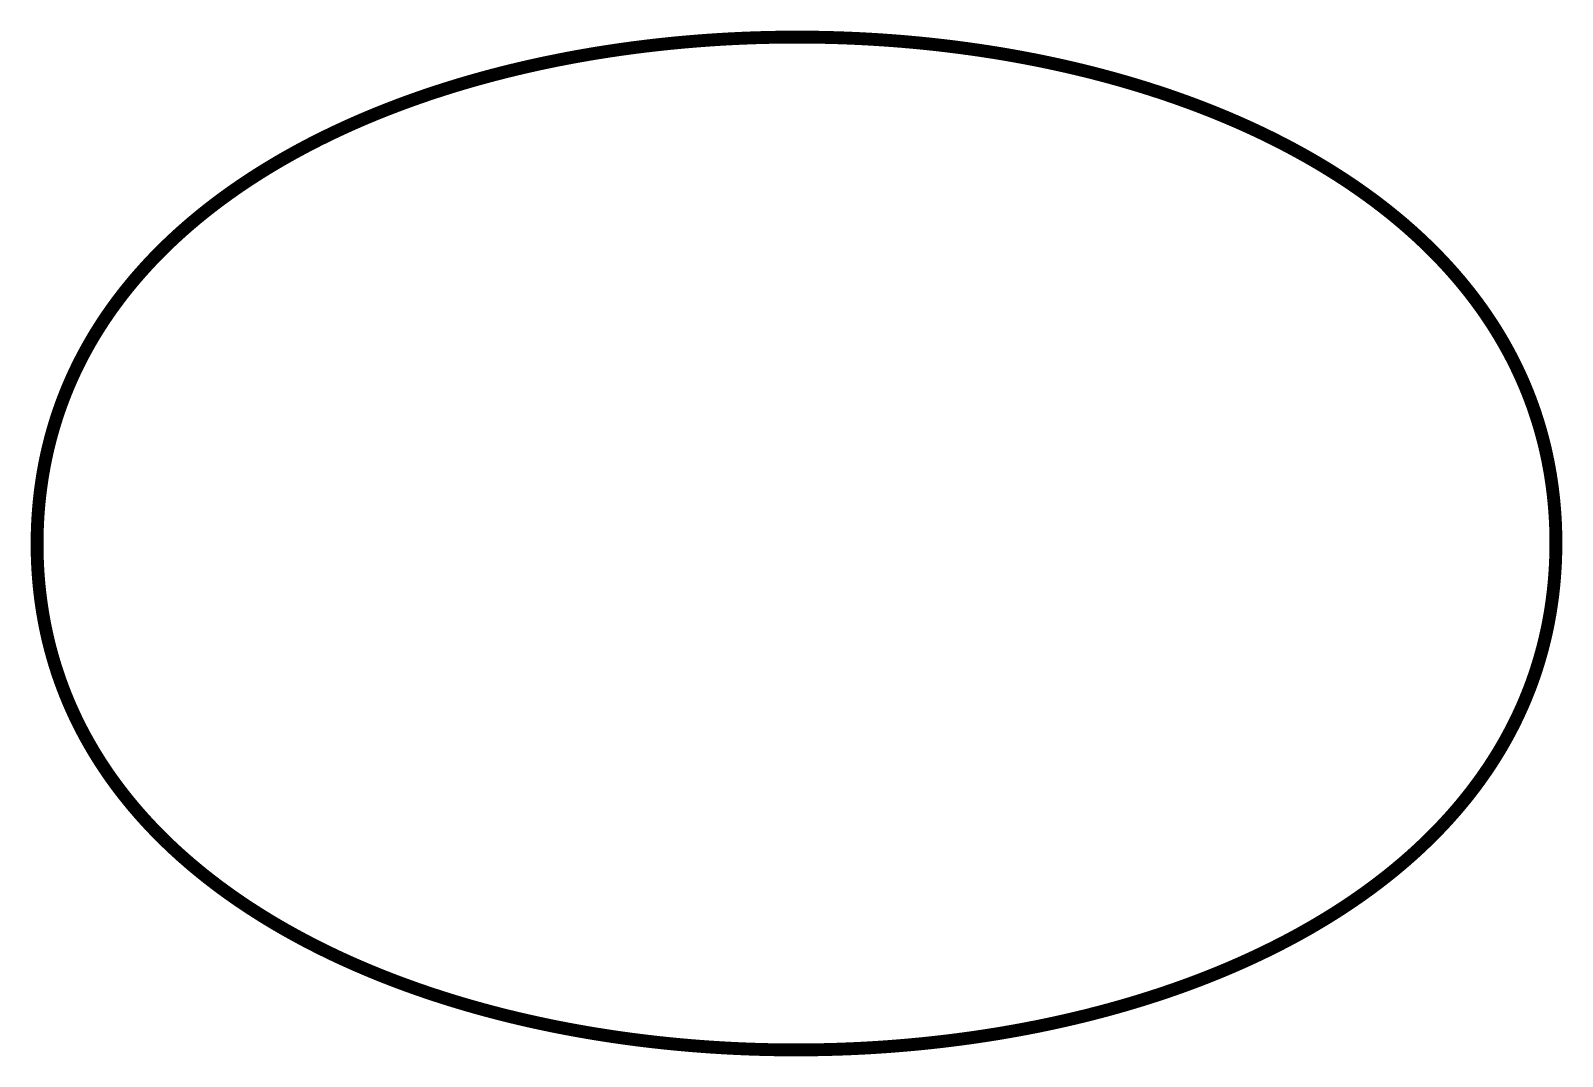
# Model space of a CAD drawing. Extents: x 0.05 to 1.23, y 0.05 to 0.84.
import ezdxf

# ---------------------------------------------------------------- set-up
doc = ezdxf.new("R2010")
doc.units = 0
doc.header["$LTSCALE"] = 0.166667
doc.layers.add('FOREGROUND', color=7, linetype='CONTINUOUS')

msp = doc.modelspace()

# ---------------------------------------------------------------- linework, layer by layer
at = {"layer": 'FOREGROUND', "linetype": 'CONTINUOUS', "const_width": 0.01}
msp.add_lwpolyline([(1.23, 0.445), (1.229956, 0.45052), (1.229824, 0.456001), (1.229607, 0.461443), (1.229303, 0.466847), (1.228914, 0.472211), (1.228441, 0.477536), (1.227884, 0.482822), (1.227243, 0.488069), (1.22652, 0.493277), (1.225714, 0.498446), (1.224827, 0.503576), (1.223859, 0.508667), (1.222811, 0.513719), (1.221683, 0.518732), (1.220476, 0.523706), (1.219191, 0.528641), (1.217828, 0.533537), (1.216387, 0.538394), (1.21487, 0.543212), (1.213278, 0.547991), (1.211609, 0.552731), (1.209867, 0.557432), (1.20805, 0.562094), (1.206159, 0.566717), (1.204196, 0.571301), (1.20216, 0.575846), (1.200053, 0.580352), (1.197875, 0.584819), (1.195626, 0.589247), (1.193308, 0.593635), (1.19092, 0.597985), (1.188464, 0.602296), (1.18594, 0.606568), (1.183349, 0.610801), (1.180691, 0.614995), (1.177966, 0.619149), (1.175177, 0.623265), (1.172322, 0.627342), (1.169404, 0.63138), (1.166421, 0.635379), (1.163376, 0.639338), (1.160268, 0.643259), (1.157099, 0.647141), (1.153868, 0.650984), (1.150577, 0.654787), (1.147226, 0.658552), (1.143816, 0.662278), (1.140347, 0.665965), (1.13682, 0.669612), (1.133236, 0.673221), (1.129594, 0.676791), (1.125897, 0.680321), (1.122144, 0.683813), (1.118336, 0.687266), (1.114473, 0.690679), (1.110557, 0.694054), (1.106588, 0.69739), (1.102566, 0.700686), (1.098493, 0.703944), (1.094368, 0.707162), (1.090192, 0.710342), (1.085967, 0.713482), (1.081692, 0.716584), (1.077368, 0.719647), (1.072996, 0.72267), (1.068576, 0.725655), (1.06411, 0.7286), (1.059597, 0.731507), (1.055038, 0.734374), (1.050435, 0.737203), (1.045787, 0.739992), (1.041095, 0.742743), (1.036359, 0.745454), (1.031582, 0.748126), (1.026762, 0.75076), (1.021901, 0.753354), (1.016998, 0.75591), (1.012056, 0.758426), (1.007075, 0.760904), (1.002054, 0.763342), (0.996995, 0.765741), (0.991898, 0.768102), (0.986765, 0.770423), (0.981594, 0.772705), (0.976388, 0.774949), (0.971147, 0.777153), (0.965871, 0.779318), (0.960561, 0.781445), (0.955218, 0.783532), (0.949842, 0.78558), (0.944434, 0.787589), (0.938994, 0.78956), (0.933524, 0.791491), (0.928023, 0.793383), (0.922493, 0.795236), (0.916933, 0.797051), (0.911345, 0.798826), (0.905729, 0.800562), (0.900086, 0.802259), (0.894417, 0.803917), (0.888721, 0.805536), (0.883, 0.807117), (0.877255, 0.808658), (0.871485, 0.81016), (0.865692, 0.811623), (0.859876, 0.813047), (0.854037, 0.814432), (0.848177, 0.815778), (0.842296, 0.817085), (0.836395, 0.818353), (0.830474, 0.819582), (0.824533, 0.820772), (0.818574, 0.821923), (0.812597, 0.823036), (0.806603, 0.824109), (0.800592, 0.825143), (0.794565, 0.826137), (0.788523, 0.827093), (0.782465, 0.82801), (0.776394, 0.828888), (0.770308, 0.829727), (0.76421, 0.830527), (0.7581, 0.831288), (0.751977, 0.83201), (0.745844, 0.832693), (0.739699, 0.833337), (0.733545, 0.833942), (0.727382, 0.834508), (0.72121, 0.835034), (0.71503, 0.835522), (0.708843, 0.835971), (0.702648, 0.836381), (0.696448, 0.836752), (0.690241, 0.837083), (0.68403, 0.837376), (0.677815, 0.83763), (0.671595, 0.837845), (0.665373, 0.838021), (0.659148, 0.838157), (0.652921, 0.838255), (0.646693, 0.838314), (0.640464, 0.838333), (0.634236, 0.838314), (0.628007, 0.838256), (0.62178, 0.838158), (0.615555, 0.838022), (0.609332, 0.837847), (0.603112, 0.837632), (0.596896, 0.837379), (0.590684, 0.837087), (0.584478, 0.836755), (0.578276, 0.836385), (0.572081, 0.835975), (0.565892, 0.835527), (0.559711, 0.835039), (0.553538, 0.834513), (0.547373, 0.833947), (0.541218, 0.833343), (0.535072, 0.832699), (0.528937, 0.832017), (0.522813, 0.831295), (0.5167, 0.830535), (0.5106, 0.829735), (0.504513, 0.828897), (0.498439, 0.828019), (0.49238, 0.827103), (0.486335, 0.826147), (0.480305, 0.825152), (0.474292, 0.824119), (0.468295, 0.823046), (0.462316, 0.821935), (0.456354, 0.820784), (0.450411, 0.819594), (0.444487, 0.818365), (0.438582, 0.817098), (0.432698, 0.815791), (0.426835, 0.814445), (0.420993, 0.813061), (0.415174, 0.811637), (0.409377, 0.810174), (0.403604, 0.808672), (0.397855, 0.807132), (0.39213, 0.805552), (0.386431, 0.803933), (0.380757, 0.802275), (0.37511, 0.800578), (0.36949, 0.798842), (0.363898, 0.797068), (0.358334, 0.795254), (0.3528, 0.793401), (0.347294, 0.791509), (0.341819, 0.789578), (0.336375, 0.787608), (0.330962, 0.785599), (0.325581, 0.783551), (0.320233, 0.781464), (0.314918, 0.779338), (0.309637, 0.777173), (0.304391, 0.774969), (0.29918, 0.772726), (0.294004, 0.770444), (0.288865, 0.768123), (0.283762, 0.765763), (0.278698, 0.763364), (0.273671, 0.760926), (0.268684, 0.758449), (0.263736, 0.755933), (0.258828, 0.753378), (0.25396, 0.750784), (0.249134, 0.748151), (0.24435, 0.745478), (0.239608, 0.742767), (0.23491, 0.740017), (0.230255, 0.737228), (0.225645, 0.7344), (0.22108, 0.731533), (0.21656, 0.728626), (0.212086, 0.725681), (0.20766, 0.722697), (0.203281, 0.719674), (0.19895, 0.716611), (0.194667, 0.71351), (0.190434, 0.71037), (0.186251, 0.70719), (0.182119, 0.703972), (0.178038, 0.700715), (0.174008, 0.697418), (0.170031, 0.694083), (0.166107, 0.690709), (0.162236, 0.687295), (0.15842, 0.683843), (0.154659, 0.680351), (0.150953, 0.676821), (0.147303, 0.673251), (0.14371, 0.669643), (0.140175, 0.665995), (0.136697, 0.662309), (0.133278, 0.658583), (0.129918, 0.654819), (0.126618, 0.651015), (0.123378, 0.647173), (0.1202, 0.643291), (0.117083, 0.639371), (0.114028, 0.635411), (0.111037, 0.631413), (0.108108, 0.627375), (0.105244, 0.623298), (0.102445, 0.619183), (0.099711, 0.615028), (0.097043, 0.610834), (0.094442, 0.606602), (0.091907, 0.60233), (0.089441, 0.598019), (0.087043, 0.59367), (0.084715, 0.589281), (0.082455, 0.584853), (0.080267, 0.580386), (0.078149, 0.575881), (0.076102, 0.571336), (0.074128, 0.566752), (0.072227, 0.562129), (0.070399, 0.557467), (0.068645, 0.552766), (0.066966, 0.548027), (0.065361, 0.543248), (0.063833, 0.53843), (0.062381, 0.533573), (0.061007, 0.528677), (0.05971, 0.523742), (0.058491, 0.518768), (0.057351, 0.513755), (0.056291, 0.508703), (0.055311, 0.503612), (0.054412, 0.498482), (0.053594, 0.493313), (0.052859, 0.488105), (0.052206, 0.482858), (0.051636, 0.477572), (0.05115, 0.472247), (0.050749, 0.466883), (0.050432, 0.46148), (0.050202, 0.456038), (0.050058, 0.450557), (0.05, 0.445036), (0.05, 0.445036), (0.050044, 0.439516), (0.050174, 0.434035), (0.050391, 0.428593), (0.050694, 0.42319), (0.051082, 0.417826), (0.051555, 0.412501), (0.052111, 0.407214), (0.052751, 0.401967), (0.053474, 0.396759), (0.054279, 0.39159), (0.055165, 0.38646), (0.056132, 0.381369), (0.05718, 0.376317), (0.058307, 0.371304), (0.059513, 0.36633), (0.060798, 0.361395), (0.06216, 0.356498), (0.0636, 0.351641), (0.065116, 0.346823), (0.066708, 0.342044), (0.068376, 0.337304), (0.070118, 0.332603), (0.071934, 0.327941), (0.073824, 0.323318), (0.075787, 0.318734), (0.077822, 0.314189), (0.079928, 0.309683), (0.082106, 0.305216), (0.084354, 0.300788), (0.086672, 0.296399), (0.089059, 0.292049), (0.091514, 0.287738), (0.094038, 0.283466), (0.096628, 0.279233), (0.099286, 0.275039), (0.102009, 0.270884), (0.104799, 0.266768), (0.107652, 0.262691), (0.110571, 0.258653), (0.113552, 0.254654), (0.116597, 0.250694), (0.119704, 0.246773), (0.122873, 0.242891), (0.126103, 0.239048), (0.129394, 0.235244), (0.132744, 0.231479), (0.136154, 0.227753), (0.139622, 0.224066), (0.143149, 0.220418), (0.146733, 0.216809), (0.150373, 0.21324), (0.15407, 0.209709), (0.157823, 0.206217), (0.161631, 0.202764), (0.165493, 0.19935), (0.169408, 0.195975), (0.173377, 0.192639), (0.177398, 0.189342), (0.181471, 0.186085), (0.185596, 0.182866), (0.189771, 0.179686), (0.193996, 0.176545), (0.198271, 0.173443), (0.202594, 0.17038), (0.206966, 0.167357), (0.211385, 0.164372), (0.215851, 0.161426), (0.220363, 0.158519), (0.224921, 0.155652), (0.229525, 0.152823), (0.234172, 0.150033), (0.238864, 0.147282), (0.243599, 0.14457), (0.248376, 0.141898), (0.253196, 0.139264), (0.258057, 0.136669), (0.262958, 0.134114), (0.2679, 0.131597), (0.272882, 0.129119), (0.277902, 0.12668), (0.282961, 0.124281), (0.288057, 0.12192), (0.29319, 0.119598), (0.29836, 0.117316), (0.303566, 0.115072), (0.308807, 0.112867), (0.314082, 0.110702), (0.319392, 0.108575), (0.324735, 0.106488), (0.33011, 0.104439), (0.335518, 0.102429), (0.340958, 0.100459), (0.346428, 0.098527), (0.351928, 0.096635), (0.357459, 0.094781), (0.363018, 0.092967), (0.368606, 0.091191), (0.374221, 0.089454), (0.379864, 0.087757), (0.385533, 0.086098), (0.391229, 0.084479), (0.396949, 0.082898), (0.402695, 0.081357), (0.408464, 0.079854), (0.414257, 0.078391), (0.420073, 0.076966), (0.425911, 0.075581), (0.431771, 0.074235), (0.437652, 0.072927), (0.443553, 0.071659), (0.449474, 0.070429), (0.455414, 0.069239), (0.461373, 0.068088), (0.46735, 0.066975), (0.473344, 0.065902), (0.479355, 0.064867), (0.485382, 0.063872), (0.491424, 0.062916), (0.497482, 0.061998), (0.503553, 0.06112), (0.509638, 0.060281), (0.515736, 0.05948), (0.521847, 0.058719), (0.527969, 0.057997), (0.534103, 0.057314), (0.540247, 0.056669), (0.546401, 0.056064), (0.552564, 0.055498), (0.558736, 0.054971), (0.564916, 0.054482), (0.571103, 0.054033), (0.577297, 0.053623), (0.583498, 0.053252), (0.589704, 0.05292), (0.595915, 0.052626), (0.602131, 0.052372), (0.60835, 0.052157), (0.614572, 0.051981), (0.620797, 0.051844), (0.627024, 0.051746), (0.633252, 0.051687), (0.639481, 0.051667), (0.64571, 0.051686), (0.651938, 0.051743), (0.658165, 0.05184), (0.66439, 0.051976), (0.670613, 0.052151), (0.676833, 0.052365), (0.683049, 0.052618), (0.689261, 0.05291), (0.695468, 0.053241), (0.70167, 0.053611), (0.707865, 0.05402), (0.714054, 0.054469), (0.720235, 0.054956), (0.726408, 0.055482), (0.732573, 0.056047), (0.738728, 0.056651), (0.744874, 0.057294), (0.751009, 0.057976), (0.757134, 0.058697), (0.763246, 0.059457), (0.769346, 0.060257), (0.775434, 0.061095), (0.781508, 0.061972), (0.787567, 0.062888), (0.793612, 0.063843), (0.799642, 0.064838), (0.805655, 0.065871), (0.811652, 0.066943), (0.817632, 0.068054), (0.823594, 0.069205), (0.829537, 0.070394), (0.835461, 0.071622), (0.841366, 0.07289), (0.84725, 0.074196), (0.853114, 0.075541), (0.858956, 0.076926), (0.864775, 0.078349), (0.870572, 0.079812), (0.876346, 0.081313), (0.882095, 0.082853), (0.88782, 0.084433), (0.893519, 0.086051), (0.899193, 0.087709), (0.90484, 0.089405), (0.91046, 0.091141), (0.916053, 0.092915), (0.921617, 0.094729), (0.927152, 0.096581), (0.932658, 0.098473), (0.938133, 0.100403), (0.943577, 0.102373), (0.948991, 0.104382), (0.954372, 0.106429), (0.95972, 0.108516), (0.965035, 0.110642), (0.970317, 0.112806), (0.975563, 0.11501), (0.980775, 0.117253), (0.985951, 0.119534), (0.99109, 0.121855), (0.996193, 0.124215), (1.001258, 0.126613), (1.006285, 0.129051), (1.011273, 0.131528), (1.016221, 0.134044), (1.021129, 0.136599), (1.025997, 0.139192), (1.030824, 0.141825), (1.035608, 0.144497), (1.04035, 0.147208), (1.045049, 0.149958), (1.049704, 0.152747), (1.054315, 0.155575), (1.058881, 0.158442), (1.063401, 0.161348), (1.067874, 0.164292), (1.072301, 0.167276), (1.076681, 0.170299), (1.081012, 0.173361), (1.085295, 0.176463), (1.089529, 0.179603), (1.093712, 0.182782), (1.097845, 0.186), (1.101927, 0.189257), (1.105957, 0.192553), (1.109934, 0.195888), (1.113859, 0.199262), (1.11773, 0.202675), (1.121547, 0.206127), (1.125308, 0.209619), (1.129015, 0.213149), (1.132665, 0.216718), (1.136258, 0.220326), (1.139795, 0.223974), (1.143273, 0.22766), (1.146692, 0.231385), (1.150053, 0.23515), (1.153353, 0.238953), (1.156593, 0.242795), (1.159773, 0.246677), (1.16289, 0.250597), (1.165945, 0.254556), (1.168938, 0.258555), (1.171866, 0.262592), (1.174731, 0.266669), (1.177531, 0.270784), (1.180265, 0.274939), (1.182934, 0.279132), (1.185536, 0.283365), (1.188071, 0.287636), (1.190538, 0.291947), (1.192936, 0.296296), (1.195265, 0.300685), (1.197525, 0.305112), (1.199714, 0.309579), (1.201833, 0.314085), (1.20388, 0.318629), (1.205855, 0.323213), (1.207757, 0.327836), (1.209585, 0.332497), (1.21134, 0.337198), (1.21302, 0.341938), (1.214625, 0.346717), (1.216154, 0.351535), (1.217606, 0.356391), (1.218982, 0.361287), (1.220279, 0.366222), (1.221499, 0.371196), (1.222639, 0.376209), (1.2237, 0.381261), (1.22468, 0.386352), (1.22558, 0.391482), (1.226399, 0.396651), (1.227135, 0.401859), (1.227789, 0.407106), (1.22836, 0.412392), (1.228846, 0.417717), (1.229248, 0.423081), (1.229565, 0.428484), (1.229797, 0.433926), (1.229942, 0.439407), (1.23, 0.444927)], close=True, dxfattribs=at)

doc.saveas('drawing.dxf')
